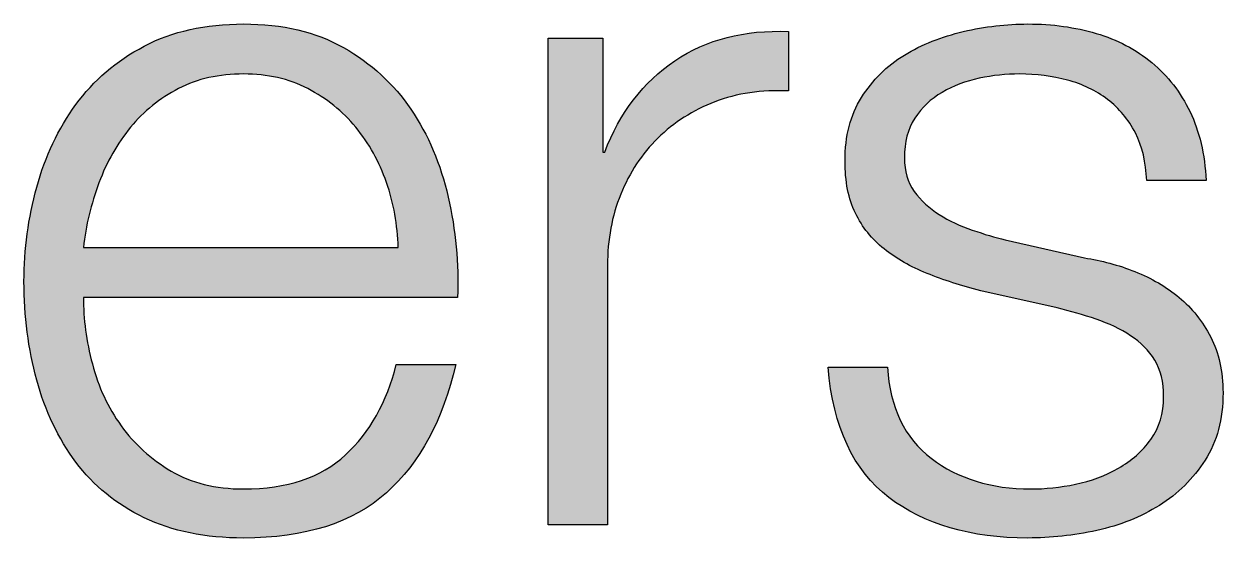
# Paper-space layout 'A4mask' of a CAD drawing. Extents: x 62 to 256, y -11 to 268.
# Drawn here: x 229.25 to 234.41, y 242.53 to 244.74 of the extents above; entities that cross this region are included whole.
import ezdxf
from ezdxf.enums import TextEntityAlignment as Align

# ---------------------------------------------------------------- set-up
doc = ezdxf.new("R2010")
doc.units = 0
doc.layers.get('0').update_dxf_attribs({"linetype": 'CONTINUOUS'})
doc.layers.get('Defpoints').update_dxf_attribs({"linetype": 'CONTINUOUS'})
doc.layers.add('JPP_Mask', color=7, linetype='CONTINUOUS')
doc.styles.add('JPP', font='arial.ttf')

# ---------------------------------------------------------------- blocks, each defined once
blk = doc.blocks.new('A4mask')
at = {"true_color": 0x004a91}
h = blk.add_hatch(color=154, dxfattribs=at)
edge = h.paths.add_edge_path()
edge.add_spline(control_points=[(161.3494, 249.3099), (161.3494, 249.3099), (162.9596, 249.3099), (162.9596, 249.3099), (162.965, 249.456), (162.9515, 249.5999), (162.9192, 249.7419)], knot_values=[19, 19, 19, 19, 20, 20, 20, 21, 21, 21, 21], degree=3, periodic=0)
edge.add_spline(control_points=[(162.9192, 249.7419), (162.8867, 249.8838), (162.8332, 250.0095), (162.7588, 250.1192)], knot_values=[18, 18, 18, 18, 19, 19, 19, 19], degree=3, periodic=0)
edge.add_spline(control_points=[(162.7588, 250.1192), (162.6846, 250.2286), (162.5877, 250.317), (162.469, 250.3848)], knot_values=[17, 17, 17, 17, 18, 18, 18, 18], degree=3, periodic=0)
edge.add_spline(control_points=[(162.469, 250.3848), (162.3499, 250.4523), (162.2065, 250.4861), (162.0389, 250.4861)], knot_values=[16, 16, 16, 16, 17, 17, 17, 17], degree=3, periodic=0)
edge.add_spline(control_points=[(162.0389, 250.4861), (161.8741, 250.4861), (161.7314, 250.4543), (161.6111, 250.3907)], knot_values=[15, 15, 15, 15, 16, 16, 16, 16], degree=3, periodic=0)
edge.add_spline(control_points=[(161.6111, 250.3907), (161.4906, 250.3271), (161.3928, 250.2434), (161.3171, 250.1394)], knot_values=[14, 14, 14, 14, 15, 15, 15, 15], degree=3, periodic=0)
edge.add_spline(control_points=[(161.3171, 250.1394), (161.2412, 250.0351), (161.1853, 249.9168), (161.1488, 249.7845)], knot_values=[13, 13, 13, 13, 14, 14, 14, 14], degree=3, periodic=0)
edge.add_spline(control_points=[(161.1488, 249.7845), (161.1121, 249.6519), (161.0939, 249.5169), (161.0939, 249.3789)], knot_values=[12, 12, 12, 12, 13, 13, 13, 13], degree=3, periodic=0)
edge.add_spline(control_points=[(161.0939, 249.3789), (161.0939, 249.23), (161.1121, 249.0888), (161.1488, 248.955)], knot_values=[11, 11, 11, 11, 12, 12, 12, 12], degree=3, periodic=0)
edge.add_spline(control_points=[(161.1488, 248.955), (161.1853, 248.8212), (161.2412, 248.7036), (161.3171, 248.6021)], knot_values=[10, 10, 10, 10, 11, 11, 11, 11], degree=3, periodic=0)
edge.add_spline(control_points=[(161.3171, 248.6021), (161.3928, 248.5008), (161.4906, 248.421), (161.6111, 248.3628)], knot_values=[9, 9, 9, 9, 10, 10, 10, 10], degree=3, periodic=0)
edge.add_spline(control_points=[(161.6111, 248.3628), (161.7314, 248.3047), (161.8741, 248.2756), (162.0389, 248.2756)], knot_values=[8, 8, 8, 8, 9, 9, 9, 9], degree=3, periodic=0)
edge.add_spline(control_points=[(162.0389, 248.2756), (162.3038, 248.2756), (162.5086, 248.3406), (162.6535, 248.4703)], knot_values=[7, 7, 7, 7, 8, 8, 8, 8], degree=3, periodic=0)
edge.add_spline(control_points=[(162.6535, 248.4703), (162.7979, 248.6001), (162.8975, 248.784), (162.9515, 249.022)], knot_values=[6, 6, 6, 6, 7, 7, 7, 7], degree=3, periodic=0)
edge.add_spline(control_points=[(162.9515, 249.022), (162.9515, 249.022), (162.6959, 249.022), (162.6959, 249.022), (162.6555, 248.8596), (162.5823, 248.73), (162.4771, 248.6327)], knot_values=[4, 4, 4, 4, 5, 5, 5, 6, 6, 6, 6], degree=3, periodic=0)
edge.add_spline(control_points=[(162.4771, 248.6327), (162.3716, 248.5353), (162.2255, 248.4865), (162.0389, 248.4865)], knot_values=[3, 3, 3, 3, 4, 4, 4, 4], degree=3, periodic=0)
edge.add_spline(control_points=[(162.0389, 248.4865), (161.9172, 248.4865), (161.8132, 248.5122), (161.7267, 248.5637)], knot_values=[2, 2, 2, 2, 3, 3, 3, 3], degree=3, periodic=0)
edge.add_spline(control_points=[(161.7267, 248.5637), (161.6402, 248.6149), (161.5685, 248.6797), (161.5118, 248.7583)], knot_values=[1, 1, 1, 1, 2, 2, 2, 2], degree=3, periodic=0)
edge.add_spline(control_points=[(161.5118, 248.7583), (161.4549, 248.8367), (161.4137, 248.9252), (161.3881, 249.024)], knot_values=[0, 0, 0, 0, 1, 1, 1, 1], degree=3, periodic=0)
edge.add_spline(control_points=[(161.3881, 249.024), (161.3622, 249.1226), (161.3494, 249.2179), (161.3494, 249.3099)], knot_values=[21, 21, 21, 21, 22, 22, 22, 22], degree=3, periodic=0)
edge = h.paths.add_edge_path(flags=16)
edge.add_spline(control_points=[(162.7041, 249.5248), (162.7041, 249.5248), (161.3494, 249.5248), (161.3494, 249.5248), (161.3603, 249.6194), (161.3824, 249.712), (161.4164, 249.8027)], knot_values=[6, 6, 6, 6, 7, 7, 7, 8, 8, 8, 8], degree=3, periodic=0)
edge.add_spline(control_points=[(161.4164, 249.8027), (161.4502, 249.8932), (161.4955, 249.973), (161.5522, 250.042)], knot_values=[5, 5, 5, 5, 6, 6, 6, 6], degree=3, periodic=0)
edge.add_spline(control_points=[(161.5522, 250.042), (161.6092, 250.111), (161.6779, 250.1662), (161.759, 250.2084)], knot_values=[4, 4, 4, 4, 5, 5, 5, 5], degree=3, periodic=0)
edge.add_spline(control_points=[(161.759, 250.2084), (161.8403, 250.2503), (161.9335, 250.2712), (162.0389, 250.2712)], knot_values=[3, 3, 3, 3, 4, 4, 4, 4], degree=3, periodic=0)
edge.add_spline(control_points=[(162.0389, 250.2712), (162.1417, 250.2712), (162.2336, 250.2503), (162.3147, 250.2084)], knot_values=[2, 2, 2, 2, 3, 3, 3, 3], degree=3, periodic=0)
edge.add_spline(control_points=[(162.3147, 250.2084), (162.3958, 250.1662), (162.4648, 250.111), (162.5217, 250.042)], knot_values=[1, 1, 1, 1, 2, 2, 2, 2], degree=3, periodic=0)
edge.add_spline(control_points=[(162.5217, 250.042), (162.5784, 249.973), (162.6222, 249.8939), (162.6535, 249.8047)], knot_values=[0, 0, 0, 0, 1, 1, 1, 1], degree=3, periodic=0)
edge.add_spline(control_points=[(162.6535, 249.8047), (162.6846, 249.7155), (162.7013, 249.6221), (162.7041, 249.5248)], knot_values=[8, 8, 8, 8, 9, 9, 9, 9], degree=3, periodic=0)
h = blk.add_hatch(color=154, dxfattribs=at)
edge = h.paths.add_edge_path()
edge.add_spline(control_points=[(166.0644, 249.3099), (166.009, 249.356), (165.9454, 249.3932), (165.8737, 249.4215), (165.802, 249.4498), (165.7298, 249.4693), (165.6568, 249.4802)], knot_values=[12, 12, 12, 12, 13, 13, 13, 14, 14, 14, 14], degree=3, periodic=0)
edge.add_spline(control_points=[(165.6568, 249.4802), (165.6568, 249.4802), (165.316, 249.5573), (165.316, 249.5573), (165.2726, 249.5681), (165.2253, 249.5822), (165.1741, 249.5999)], knot_values=[10, 10, 10, 10, 11, 11, 11, 12, 12, 12, 12], degree=3, periodic=0)
edge.add_spline(control_points=[(165.1741, 249.5999), (165.1228, 249.6174), (165.0752, 249.6398), (165.0321, 249.6667)], knot_values=[9, 9, 9, 9, 10, 10, 10, 10], degree=3, periodic=0)
edge.add_spline(control_points=[(165.0321, 249.6667), (164.9887, 249.6938), (164.953, 249.7271), (164.9247, 249.7663), (164.8963, 249.8054), (164.882, 249.8535), (164.882, 249.9102)], knot_values=[7, 7, 7, 7, 8, 8, 8, 9, 9, 9, 9], degree=3, periodic=0)
edge.add_spline(control_points=[(164.882, 249.9102), (164.882, 249.9777), (164.8968, 250.0346), (164.9266, 250.0805)], knot_values=[6, 6, 6, 6, 7, 7, 7, 7], degree=3, periodic=0)
edge.add_spline(control_points=[(164.9266, 250.0805), (164.9565, 250.1265), (164.9956, 250.1638), (165.0442, 250.1921)], knot_values=[5, 5, 5, 5, 6, 6, 6, 6], degree=3, periodic=0)
edge.add_spline(control_points=[(165.0442, 250.1921), (165.093, 250.2204), (165.1462, 250.2406), (165.2044, 250.253)], knot_values=[4, 4, 4, 4, 5, 5, 5, 5], degree=3, periodic=0)
edge.add_spline(control_points=[(165.2044, 250.253), (165.2625, 250.265), (165.3202, 250.2712), (165.3769, 250.2712)], knot_values=[3, 3, 3, 3, 4, 4, 4, 4], degree=3, periodic=0)
edge.add_spline(control_points=[(165.3769, 250.2712), (165.4498, 250.2712), (165.5188, 250.2623), (165.5836, 250.2448)], knot_values=[2, 2, 2, 2, 3, 3, 3, 3], degree=3, periodic=0)
edge.add_spline(control_points=[(165.5836, 250.2448), (165.6487, 250.2271), (165.7061, 250.1995), (165.7561, 250.1615)], knot_values=[1, 1, 1, 1, 2, 2, 2, 2], degree=3, periodic=0)
edge.add_spline(control_points=[(165.7561, 250.1615), (165.8062, 250.1238), (165.8458, 250.0758), (165.8757, 250.0176)], knot_values=[0, 0, 0, 0, 1, 1, 1, 1], degree=3, periodic=0)
edge.add_spline(control_points=[(165.8757, 250.0176), (165.9055, 249.9595), (165.9217, 249.8912), (165.9245, 249.8128)], knot_values=[47, 47, 47, 47, 48, 48, 48, 48], degree=3, periodic=0)
edge.add_spline(control_points=[(165.9245, 249.8128), (165.9245, 249.8128), (166.18, 249.8128), (166.18, 249.8128), (166.1746, 249.9264), (166.1514, 250.025), (166.111, 250.1088)], knot_values=[45, 45, 45, 45, 46, 46, 46, 47, 47, 47, 47], degree=3, periodic=0)
edge.add_spline(control_points=[(166.111, 250.1088), (166.0703, 250.1926), (166.0156, 250.2631), (165.9466, 250.3198)], knot_values=[44, 44, 44, 44, 45, 45, 45, 45], degree=3, periodic=0)
edge.add_spline(control_points=[(165.9466, 250.3198), (165.8779, 250.3767), (165.798, 250.4186), (165.7073, 250.4454)], knot_values=[43, 43, 43, 43, 44, 44, 44, 44], degree=3, periodic=0)
edge.add_spline(control_points=[(165.7073, 250.4454), (165.6169, 250.4725), (165.5188, 250.4861), (165.4133, 250.4861)], knot_values=[42, 42, 42, 42, 43, 43, 43, 43], degree=3, periodic=0)
edge.add_spline(control_points=[(165.4133, 250.4861), (165.3214, 250.4861), (165.2288, 250.4753), (165.1356, 250.4536)], knot_values=[41, 41, 41, 41, 42, 42, 42, 42], degree=3, periodic=0)
edge.add_spline(control_points=[(165.1356, 250.4536), (165.0422, 250.4319), (164.9577, 250.3981), (164.882, 250.3523)], knot_values=[40, 40, 40, 40, 41, 41, 41, 41], degree=3, periodic=0)
edge.add_spline(control_points=[(164.882, 250.3523), (164.8064, 250.3062), (164.7448, 250.2453), (164.6975, 250.1697), (164.6501, 250.094), (164.6265, 250.0036), (164.6265, 249.8981)], knot_values=[38, 38, 38, 38, 39, 39, 39, 40, 40, 40, 40], degree=3, periodic=0)
edge.add_spline(control_points=[(164.6265, 249.8981), (164.6265, 249.8089), (164.6413, 249.7337), (164.6711, 249.6729), (164.7009, 249.612), (164.7421, 249.5607), (164.7948, 249.5188), (164.8475, 249.4769), (164.9091, 249.4417), (164.9794, 249.4134), (165.0496, 249.385), (165.1267, 249.3599), (165.2105, 249.3382)], knot_values=[34, 34, 34, 34, 35, 35, 35, 36, 36, 36, 37, 37, 37, 38, 38, 38, 38], degree=3, periodic=0)
edge.add_spline(control_points=[(165.2105, 249.3382), (165.2105, 249.3382), (165.539, 249.2653), (165.539, 249.2653), (165.596, 249.2517), (165.6519, 249.2354), (165.7073, 249.2167)], knot_values=[32, 32, 32, 32, 33, 33, 33, 34, 34, 34, 34], degree=3, periodic=0)
edge.add_spline(control_points=[(165.7073, 249.2167), (165.7628, 249.1977), (165.8121, 249.1741), (165.8554, 249.1457)], knot_values=[31, 31, 31, 31, 32, 32, 32, 32], degree=3, periodic=0)
edge.add_spline(control_points=[(165.8554, 249.1457), (165.8986, 249.1172), (165.9331, 249.0822), (165.959, 249.0403)], knot_values=[30, 30, 30, 30, 31, 31, 31, 31], degree=3, periodic=0)
edge.add_spline(control_points=[(165.959, 249.0403), (165.9846, 248.9981), (165.9974, 248.9461), (165.9974, 248.884)], knot_values=[29, 29, 29, 29, 30, 30, 30, 30], degree=3, periodic=0)
edge.add_spline(control_points=[(165.9974, 248.884), (165.9974, 248.8111), (165.9792, 248.7495), (165.9427, 248.6995), (165.9062, 248.6494), (165.8594, 248.6083), (165.8027, 248.5757)], knot_values=[27, 27, 27, 27, 28, 28, 28, 29, 29, 29, 29], degree=3, periodic=0)
edge.add_spline(control_points=[(165.8027, 248.5757), (165.746, 248.5435), (165.6844, 248.5203), (165.6181, 248.5067), (165.5518, 248.4932), (165.4878, 248.4865), (165.4254, 248.4865)], knot_values=[25, 25, 25, 25, 26, 26, 26, 27, 27, 27, 27], degree=3, periodic=0)
edge.add_spline(control_points=[(165.4254, 248.4865), (165.2551, 248.4865), (165.1125, 248.5304), (164.9976, 248.6184)], knot_values=[24, 24, 24, 24, 25, 25, 25, 25], degree=3, periodic=0)
edge.add_spline(control_points=[(164.9976, 248.6184), (164.8828, 248.7061), (164.8199, 248.8367), (164.8091, 249.0097)], knot_values=[23, 23, 23, 23, 24, 24, 24, 24], degree=3, periodic=0)
edge.add_spline(control_points=[(164.8091, 249.0097), (164.8091, 249.0097), (164.5535, 249.0097), (164.5535, 249.0097), (164.5752, 248.7529), (164.6622, 248.5664), (164.8153, 248.4501)], knot_values=[21, 21, 21, 21, 22, 22, 22, 23, 23, 23, 23], degree=3, periodic=0)
edge.add_spline(control_points=[(164.8153, 248.4501), (164.9678, 248.3337), (165.1674, 248.2756), (165.4133, 248.2756)], knot_values=[20, 20, 20, 20, 21, 21, 21, 21], degree=3, periodic=0)
edge.add_spline(control_points=[(165.4133, 248.2756), (165.5107, 248.2756), (165.6093, 248.2864), (165.7096, 248.3081)], knot_values=[19, 19, 19, 19, 20, 20, 20, 20], degree=3, periodic=0)
edge.add_spline(control_points=[(165.7096, 248.3081), (165.8094, 248.3298), (165.8993, 248.3655), (165.9792, 248.4156), (166.059, 248.4656), (166.1246, 248.5304), (166.1758, 248.6102)], knot_values=[17, 17, 17, 17, 18, 18, 18, 19, 19, 19, 19], degree=3, periodic=0)
edge.add_spline(control_points=[(166.1758, 248.6102), (166.2273, 248.6901), (166.2529, 248.7867), (166.2529, 248.9003)], knot_values=[16, 16, 16, 16, 17, 17, 17, 17], degree=3, periodic=0)
edge.add_spline(control_points=[(166.2529, 248.9003), (166.2529, 248.9922), (166.2352, 249.0721), (166.2002, 249.1396)], knot_values=[15, 15, 15, 15, 16, 16, 16, 16], degree=3, periodic=0)
edge.add_spline(control_points=[(166.2002, 249.1396), (166.165, 249.2071), (166.1196, 249.2638), (166.0644, 249.3099)], knot_values=[14, 14, 14, 14, 15, 15, 15, 15], degree=3, periodic=0)
h = blk.add_hatch(color=154, dxfattribs=at)
edge = h.paths.add_edge_path()
edge.add_spline(control_points=[(163.6045, 249.2736), (163.6045, 249.3781), (163.6045, 249.4479), (163.6045, 249.4479), (163.6045, 249.5588), (163.6235, 249.6608), (163.6615, 249.7539)], knot_values=[8, 8, 8, 8, 8.250035, 8.250035, 8.250035, 9.250035, 9.250035, 9.250035, 9.250035], degree=3, periodic=0)
edge.add_spline(control_points=[(163.6615, 249.7539), (163.6992, 249.8473), (163.7526, 249.9277), (163.8216, 249.9954)], knot_values=[7, 7, 7, 7, 8, 8, 8, 8], degree=3, periodic=0)
edge.add_spline(control_points=[(163.8216, 249.9954), (163.8904, 250.063), (163.9722, 250.115), (164.0668, 250.1514), (164.1615, 250.1879), (164.2669, 250.2034), (164.3833, 250.1983)], knot_values=[5, 5, 5, 5, 6, 6, 6, 7, 7, 7, 7], degree=3, periodic=0)
edge.add_spline(control_points=[(164.3833, 250.1983), (164.3833, 250.1983), (164.3833, 250.4536), (164.3833, 250.4536), (164.194, 250.4617), (164.0311, 250.4198), (163.8946, 250.3279), (163.7581, 250.236), (163.6573, 250.1049), (163.5924, 249.9346)], knot_values=[2, 2, 2, 2, 3, 3, 3, 4, 4, 4, 5, 5, 5, 5], degree=3, periodic=0)
edge.add_spline(control_points=[(163.5924, 249.9346), (163.5924, 249.9346), (163.5843, 249.9346), (163.5843, 249.9346)], knot_values=[1.00001, 1.00001, 1.00001, 1.00001, 2, 2, 2, 2], degree=3, periodic=0)
edge.add_spline(control_points=[(163.5843, 249.9346), (163.5843, 249.9346), (163.5843, 250.0572), (163.5843, 250.1799)], knot_values=[0.5, 0.5, 0.5, 0.5, 1, 1, 1, 1], degree=3, periodic=0)
edge.add_spline(control_points=[(163.5843, 250.1799), (163.5843, 250.3026), (163.5843, 250.4252), (163.5843, 250.4252), (163.5843, 250.4252), (163.5696, 250.4252), (163.5475, 250.4252)], knot_values=[12.749965, 12.749965, 12.749965, 12.749965, 13.249965, 13.249965, 13.249965, 13.5, 13.5, 13.5, 13.5], degree=3, periodic=0)
edge.add_spline(control_points=[(163.5475, 250.4252), (163.5255, 250.4252), (163.4961, 250.4252), (163.4666, 250.4252)], knot_values=[12.49997, 12.49997, 12.49997, 12.49997, 12.749965, 12.749965, 12.749965, 12.749965], degree=3, periodic=0)
edge.add_spline(control_points=[(163.4666, 250.4252), (163.4519, 250.4252), (163.4372, 250.4252), (163.4234, 250.4252)], knot_values=[12.374973, 12.374973, 12.374973, 12.374973, 12.49997, 12.49997, 12.49997, 12.49997], degree=3, periodic=0)
edge.add_spline(control_points=[(163.4234, 250.4252), (163.4096, 250.4252), (163.3968, 250.4252), (163.3857, 250.4252)], knot_values=[12.249975, 12.249975, 12.249975, 12.249975, 12.374973, 12.374973, 12.374973, 12.374973], degree=3, periodic=0)
edge.add_spline(control_points=[(163.3857, 250.4252), (163.3802, 250.4252), (163.3752, 250.4252), (163.3707, 250.4252)], knot_values=[12.187476, 12.187476, 12.187476, 12.187476, 12.249975, 12.249975, 12.249975, 12.249975], degree=3, periodic=0)
edge.add_spline(control_points=[(163.3707, 250.4252), (163.3662, 250.4252), (163.3623, 250.4252), (163.3591, 250.4252)], knot_values=[12.124977, 12.124977, 12.124977, 12.124977, 12.187476, 12.187476, 12.187476, 12.187476], degree=3, periodic=0)
edge.add_spline(control_points=[(163.349, 250.4252), (163.349, 250.4252), (163.349, 250.4252), (163.349, 250.4252), (163.349, 250.4252), (163.349, 250.4252), (163.349, 250.4252)], knot_values=[11.99998, 11.99998, 11.99998, 11.99998, 12.001425, 12.001425, 12.001425, 12.001445, 12.001445, 12.001445, 12.001445], degree=3, periodic=0)
edge.add_spline(control_points=[(163.349, 250.4252), (163.349, 250.4252), (163.349, 249.902), (163.349, 249.3788)], knot_values=[11.49999, 11.49999, 11.49999, 11.49999, 11.99998, 11.99998, 11.99998, 11.99998], degree=3, periodic=0)
edge.add_spline(control_points=[(163.349, 249.3788), (163.349, 248.8557), (163.349, 248.3325), (163.349, 248.3325), (163.349, 248.3325), (163.349, 248.3325), (163.349, 248.3325)], knot_values=[10.999023, 10.999023, 10.999023, 10.999023, 11.499013, 11.499013, 11.499013, 11.49999, 11.49999, 11.49999, 11.49999], degree=3, periodic=0)
edge.add_spline(control_points=[(163.3553, 248.3325), (163.3566, 248.3325), (163.3582, 248.3325), (163.36, 248.3325)], knot_values=[10.875002, 10.875002, 10.875002, 10.875002, 10.906252, 10.906252, 10.906252, 10.906252], degree=3, periodic=0)
edge.add_spline(control_points=[(163.36, 248.3325), (163.3634, 248.3325), (163.3677, 248.3325), (163.3726, 248.3325)], knot_values=[10.812504, 10.812504, 10.812504, 10.812504, 10.875002, 10.875002, 10.875002, 10.875002], degree=3, periodic=0)
edge.add_spline(control_points=[(163.3726, 248.3325), (163.3774, 248.3325), (163.3829, 248.3325), (163.3889, 248.3325)], knot_values=[10.750005, 10.750005, 10.750005, 10.750005, 10.812504, 10.812504, 10.812504, 10.812504], degree=3, periodic=0)
edge.add_spline(control_points=[(163.3889, 248.3325), (163.4009, 248.3325), (163.4149, 248.3325), (163.4298, 248.3325)], knot_values=[10.625008, 10.625008, 10.625008, 10.625008, 10.750005, 10.750005, 10.750005, 10.750005], degree=3, periodic=0)
edge.add_spline(control_points=[(163.4298, 248.3325), (163.4448, 248.3325), (163.4608, 248.3325), (163.4767, 248.3325)], knot_values=[10.50001, 10.50001, 10.50001, 10.50001, 10.625008, 10.625008, 10.625008, 10.625008], degree=3, periodic=0)
edge.add_spline(control_points=[(163.4767, 248.3325), (163.5087, 248.3325), (163.5406, 248.3325), (163.5646, 248.3325)], knot_values=[10.250015, 10.250015, 10.250015, 10.250015, 10.50001, 10.50001, 10.50001, 10.50001], degree=3, periodic=0)
edge.add_spline(control_points=[(163.5646, 248.3325), (163.5886, 248.3325), (163.6045, 248.3325), (163.6045, 248.3325), (163.6045, 248.3325), (163.6045, 248.3325), (163.6045, 248.3325)], knot_values=[9.999532, 9.999532, 9.999532, 9.999532, 10.249547, 10.249547, 10.249547, 10.250015, 10.250015, 10.250015, 10.250015], degree=3, periodic=0)
edge.add_spline(control_points=[(163.6045, 248.3396), (163.6045, 248.3412), (163.6045, 248.343), (163.6045, 248.345)], knot_values=[9.937521, 9.937521, 9.937521, 9.937521, 9.953146, 9.953146, 9.953146, 9.953146], degree=3, periodic=0)
edge.add_spline(control_points=[(163.6045, 248.345), (163.6045, 248.3491), (163.6045, 248.3541), (163.6045, 248.3601)], knot_values=[9.906272, 9.906272, 9.906272, 9.906272, 9.937521, 9.937521, 9.937521, 9.937521], degree=3, periodic=0)
edge.add_spline(control_points=[(163.6045, 248.3601), (163.6045, 248.366), (163.6045, 248.3728), (163.6045, 248.3804)], knot_values=[9.875022, 9.875022, 9.875022, 9.875022, 9.906272, 9.906272, 9.906272, 9.906272], degree=3, periodic=0)
edge.add_spline(control_points=[(163.6045, 248.3804), (163.6045, 248.3957), (163.6045, 248.4142), (163.6045, 248.4354)], knot_values=[9.812524, 9.812524, 9.812524, 9.812524, 9.875022, 9.875022, 9.875022, 9.875022], degree=3, periodic=0)
edge.add_spline(control_points=[(163.6045, 248.4354), (163.6045, 248.4567), (163.6045, 248.4806), (163.6045, 248.5068)], knot_values=[9.750025, 9.750025, 9.750025, 9.750025, 9.812524, 9.812524, 9.812524, 9.812524], degree=3, periodic=0)
edge.add_spline(control_points=[(163.6045, 248.5068), (163.6045, 248.559), (163.6045, 248.62), (163.6045, 248.6854)], knot_values=[9.625027, 9.625027, 9.625027, 9.625027, 9.750025, 9.750025, 9.750025, 9.750025], degree=3, periodic=0)
edge.add_spline(control_points=[(163.6045, 248.6854), (163.6045, 248.7507), (163.6045, 248.8204), (163.6045, 248.8901)], knot_values=[9.50003, 9.50003, 9.50003, 9.50003, 9.625027, 9.625027, 9.625027, 9.625027], degree=3, periodic=0)
edge.add_spline(control_points=[(163.6045, 248.8901), (163.6045, 249.0296), (163.6045, 249.169), (163.6045, 249.2736)], knot_values=[9.250035, 9.250035, 9.250035, 9.250035, 9.50003, 9.50003, 9.50003, 9.50003], degree=3, periodic=0)
at = {"layer": 'Defpoints', "color": 154, "true_color": 0x004a91}
for points, knots in [([(161.6111, 250.3907), (161.7314, 250.4543), (161.8741, 250.4861), (162.0389, 250.4861), (162.2065, 250.4861), (162.3499, 250.4523), (162.469, 250.3848)], [15, 15, 15, 15, 16, 16, 16, 17, 17, 17, 17]), ([(165.1356, 250.4536), (165.2288, 250.4753), (165.3214, 250.4861), (165.4133, 250.4861), (165.5188, 250.4861), (165.6169, 250.4725), (165.7073, 250.4454)], [41, 41, 41, 41, 42, 42, 42, 43, 43, 43, 43]), ([(163.5924, 249.9346), (163.6573, 250.1049), (163.7581, 250.236), (163.8946, 250.3279), (164.0311, 250.4198), (164.194, 250.4617), (164.3833, 250.4536)], [2, 2, 2, 2, 3, 3, 3, 4, 4, 4, 4]), ([(165.2105, 249.3382), (165.1267, 249.3599), (165.0496, 249.385), (164.9794, 249.4134), (164.9091, 249.4417), (164.8475, 249.4769), (164.7948, 249.5188), (164.7421, 249.5607), (164.7009, 249.612), (164.6711, 249.6729), (164.6413, 249.7337), (164.6265, 249.8089), (164.6265, 249.8981), (164.6265, 250.0036), (164.6501, 250.094), (164.6975, 250.1697), (164.7448, 250.2453), (164.8064, 250.3062), (164.882, 250.3523)], [34, 34, 34, 34, 35, 35, 35, 36, 36, 36, 37, 37, 37, 38, 38, 38, 39, 39, 39, 40, 40, 40, 40]), ([(162.3147, 250.2084), (162.2336, 250.2503), (162.1417, 250.2712), (162.0389, 250.2712), (161.9335, 250.2712), (161.8403, 250.2503), (161.759, 250.2084)], [2, 2, 2, 2, 3, 3, 3, 4, 4, 4, 4]), ([(165.5836, 250.2448), (165.5188, 250.2623), (165.4498, 250.2712), (165.3769, 250.2712), (165.3202, 250.2712), (165.2625, 250.265), (165.2044, 250.253)], [2, 2, 2, 2, 3, 3, 3, 4, 4, 4, 4]), ([(164.3833, 250.1983), (164.2669, 250.2034), (164.1615, 250.1879), (164.0668, 250.1514), (163.9722, 250.115), (163.8904, 250.063), (163.8216, 249.9954)], [5, 5, 5, 5, 6, 6, 6, 7, 7, 7, 7]), ([(164.9266, 250.0805), (164.8968, 250.0346), (164.882, 249.9777), (164.882, 249.9102), (164.882, 249.8535), (164.8963, 249.8054), (164.9247, 249.7663), (164.953, 249.7271), (164.9887, 249.6938), (165.0321, 249.6667)], [6, 6, 6, 6, 7, 7, 7, 8, 8, 8, 9, 9, 9, 9]), ([(161.1488, 248.955), (161.1121, 249.0888), (161.0939, 249.23), (161.0939, 249.3789), (161.0939, 249.5169), (161.1121, 249.6519), (161.1488, 249.7845)], [11, 11, 11, 11, 12, 12, 12, 13, 13, 13, 13]), ([(165.6568, 249.4802), (165.7298, 249.4693), (165.802, 249.4498), (165.8737, 249.4215), (165.9454, 249.3932), (166.009, 249.356), (166.0644, 249.3099)], [12, 12, 12, 12, 13, 13, 13, 14, 14, 14, 14]), ([(166.2002, 249.1396), (166.2352, 249.0721), (166.2529, 248.9922), (166.2529, 248.9003), (166.2529, 248.7867), (166.2273, 248.6901), (166.1758, 248.6102)], [15, 15, 15, 15, 16, 16, 16, 17, 17, 17, 17]), ([(165.8027, 248.5757), (165.8594, 248.6083), (165.9062, 248.6494), (165.9427, 248.6995), (165.9792, 248.7495), (165.9974, 248.8111), (165.9974, 248.884), (165.9974, 248.9461), (165.9846, 248.9981), (165.959, 249.0403)], [27, 27, 27, 27, 28, 28, 28, 29, 29, 29, 30, 30, 30, 30]), ([(161.7267, 248.5637), (161.8132, 248.5122), (161.9172, 248.4865), (162.0389, 248.4865), (162.2255, 248.4865), (162.3716, 248.5353), (162.4771, 248.6327)], [2, 2, 2, 2, 3, 3, 3, 4, 4, 4, 4]), ([(164.9976, 248.6184), (165.1125, 248.5304), (165.2551, 248.4865), (165.4254, 248.4865), (165.4878, 248.4865), (165.5518, 248.4932), (165.6181, 248.5067), (165.6844, 248.5203), (165.746, 248.5435), (165.8027, 248.5757)], [24, 24, 24, 24, 25, 25, 25, 26, 26, 26, 27, 27, 27, 27]), ([(166.1758, 248.6102), (166.1246, 248.5304), (166.059, 248.4656), (165.9792, 248.4156), (165.8993, 248.3655), (165.8094, 248.3298), (165.7096, 248.3081)], [17, 17, 17, 17, 18, 18, 18, 19, 19, 19, 19]), ([(162.6535, 248.4703), (162.5086, 248.3406), (162.3038, 248.2756), (162.0389, 248.2756), (161.8741, 248.2756), (161.7314, 248.3047), (161.6111, 248.3628)], [7, 7, 7, 7, 8, 8, 8, 9, 9, 9, 9]), ([(165.7096, 248.3081), (165.6093, 248.2864), (165.5107, 248.2756), (165.4133, 248.2756), (165.1674, 248.2756), (164.9678, 248.3337), (164.8153, 248.4501)], [19, 19, 19, 19, 20, 20, 20, 21, 21, 21, 21])]:
    blk.add_open_spline(points, degree=3, knots=knots, dxfattribs=at)
for points in [[(163.349, 248.3325), (163.349, 248.3325), (163.349, 250.4252), (163.349, 250.4252)], [(163.349, 250.4252), (163.349, 250.4252), (163.5843, 250.4252), (163.5843, 250.4252)], [(163.5843, 250.4252), (163.5843, 250.4252), (163.5843, 249.9346), (163.5843, 249.9346)], [(164.3833, 250.4536), (164.3833, 250.4536), (164.3833, 250.1983), (164.3833, 250.1983)], [(164.882, 250.3523), (164.9577, 250.3981), (165.0422, 250.4319), (165.1356, 250.4536)], [(165.7073, 250.4454), (165.798, 250.4186), (165.8779, 250.3767), (165.9466, 250.3198)], [(161.3171, 250.1394), (161.3928, 250.2434), (161.4906, 250.3271), (161.6111, 250.3907)], [(162.469, 250.3848), (162.5877, 250.317), (162.6846, 250.2286), (162.7588, 250.1192)], [(165.9466, 250.3198), (166.0156, 250.2631), (166.0703, 250.1926), (166.111, 250.1088)], [(165.2044, 250.253), (165.1462, 250.2406), (165.093, 250.2204), (165.0442, 250.1921)], [(165.7561, 250.1615), (165.7061, 250.1995), (165.6487, 250.2271), (165.5836, 250.2448)], [(161.759, 250.2084), (161.6779, 250.1662), (161.6092, 250.111), (161.5522, 250.042)], [(162.5217, 250.042), (162.4648, 250.111), (162.3958, 250.1662), (162.3147, 250.2084)], [(165.0442, 250.1921), (164.9956, 250.1638), (164.9565, 250.1265), (164.9266, 250.0805)], [(161.1488, 249.7845), (161.1853, 249.9168), (161.2412, 250.0351), (161.3171, 250.1394)], [(162.7588, 250.1192), (162.8332, 250.0095), (162.8867, 249.8838), (162.9192, 249.7419)], [(165.8757, 250.0176), (165.8458, 250.0758), (165.8062, 250.1238), (165.7561, 250.1615)], [(166.111, 250.1088), (166.1514, 250.025), (166.1746, 249.9264), (166.18, 249.8128)], [(161.5522, 250.042), (161.4955, 249.973), (161.4502, 249.8932), (161.4164, 249.8027)], [(162.6535, 249.8047), (162.6222, 249.8939), (162.5784, 249.973), (162.5217, 250.042)], [(165.9245, 249.8128), (165.9217, 249.8912), (165.9055, 249.9595), (165.8757, 250.0176)], [(163.8216, 249.9954), (163.7526, 249.9277), (163.6992, 249.8473), (163.6615, 249.7539)], [(163.5843, 249.9346), (163.5843, 249.9346), (163.5924, 249.9346), (163.5924, 249.9346)], [(162.7041, 249.5248), (162.7013, 249.6221), (162.6846, 249.7155), (162.6535, 249.8047)], [(166.18, 249.8128), (166.18, 249.8128), (165.9245, 249.8128), (165.9245, 249.8128)], [(161.4164, 249.8027), (161.3824, 249.712), (161.3603, 249.6194), (161.3494, 249.5248)], [(163.6615, 249.7539), (163.6235, 249.6608), (163.6045, 249.5588), (163.6045, 249.4479)], [(162.9192, 249.7419), (162.9515, 249.5999), (162.965, 249.456), (162.9596, 249.3099)], [(165.0321, 249.6667), (165.0752, 249.6398), (165.1228, 249.6174), (165.1741, 249.5999)], [(165.1741, 249.5999), (165.2253, 249.5822), (165.2726, 249.5681), (165.316, 249.5573)], [(165.316, 249.5573), (165.316, 249.5573), (165.6568, 249.4802), (165.6568, 249.4802)], [(161.3494, 249.5248), (161.3494, 249.5248), (162.7041, 249.5248), (162.7041, 249.5248)], [(163.6045, 249.4479), (163.6045, 249.4479), (163.6045, 248.3325), (163.6045, 248.3325)], [(162.9596, 249.3099), (162.9596, 249.3099), (161.3494, 249.3099), (161.3494, 249.3099)], [(161.3494, 249.3099), (161.3494, 249.2179), (161.3622, 249.1226), (161.3881, 249.024)], [(165.539, 249.2653), (165.539, 249.2653), (165.2105, 249.3382), (165.2105, 249.3382)], [(166.0644, 249.3099), (166.1196, 249.2638), (166.165, 249.2071), (166.2002, 249.1396)], [(165.7073, 249.2167), (165.6519, 249.2354), (165.596, 249.2517), (165.539, 249.2653)], [(165.8554, 249.1457), (165.8121, 249.1741), (165.7628, 249.1977), (165.7073, 249.2167)], [(165.959, 249.0403), (165.9331, 249.0822), (165.8986, 249.1172), (165.8554, 249.1457)], [(161.3881, 249.024), (161.4137, 248.9252), (161.4549, 248.8367), (161.5118, 248.7583)], [(162.4771, 248.6327), (162.5823, 248.73), (162.6555, 248.8596), (162.6959, 249.022)], [(162.9515, 249.022), (162.8975, 248.784), (162.7979, 248.6001), (162.6535, 248.4703)], [(162.6959, 249.022), (162.6959, 249.022), (162.9515, 249.022), (162.9515, 249.022)], [(164.8153, 248.4501), (164.6622, 248.5664), (164.5752, 248.7529), (164.5535, 249.0097)], [(164.5535, 249.0097), (164.5535, 249.0097), (164.8091, 249.0097), (164.8091, 249.0097)], [(164.8091, 249.0097), (164.8199, 248.8367), (164.8828, 248.7061), (164.9976, 248.6184)], [(161.3171, 248.6021), (161.2412, 248.7036), (161.1853, 248.8212), (161.1488, 248.955)], [(161.5118, 248.7583), (161.5685, 248.6797), (161.6402, 248.6149), (161.7267, 248.5637)], [(161.6111, 248.3628), (161.4906, 248.421), (161.3928, 248.5008), (161.3171, 248.6021)], [(163.6045, 248.3325), (163.6045, 248.3325), (163.349, 248.3325), (163.349, 248.3325)]]:
    blk.add_open_spline(points, degree=3, dxfattribs=at)
at = {"color": 7, "style": 'JPP'}
for tag, p in [('Client', (16.17, 271.1)), ('Project1', (16.17, 262.4196)), ('Project2', (16.17, 256.9196)), ('Title1', (16.17, 246.6494))]:
    blk.add_attdef(tag, text='', height=2.2, dxfattribs=at).set_placement(p, align=Align.MIDDLE_LEFT)
at = {"color": 2, "style": 'JPP'}
for tag, p in [('Date', (94.85, 266)), ('Drawn', (94.85, 256)), ('Checked', (94.85, 245.5)), ('Scale', (94.85, 236))]:
    blk.add_attdef(tag, text='', height=1.3333, dxfattribs=at).set_placement(p, align=Align.MIDDLE_CENTER)
at = {"color": 6, "style": 'JPP'}
for tag, p in [('Ref', (15.9534, 238.8762)), ('DrgNo.', (51.8832, 238.8762)), ('Rev', (75.3007, 238.8762))]:
    blk.add_attdef(tag, text='', height=2.2, dxfattribs=at).set_placement(p, align=Align.MIDDLE_LEFT)

psp = doc.layouts.new('A4mask')

# ---------------------------------------------------------------- block references
at = {"layer": 'JPP_Mask'}
psp.add_blockref('A4mask', (68.1578, -5.7489), dxfattribs=at)

doc.saveas('drawing.dxf')
